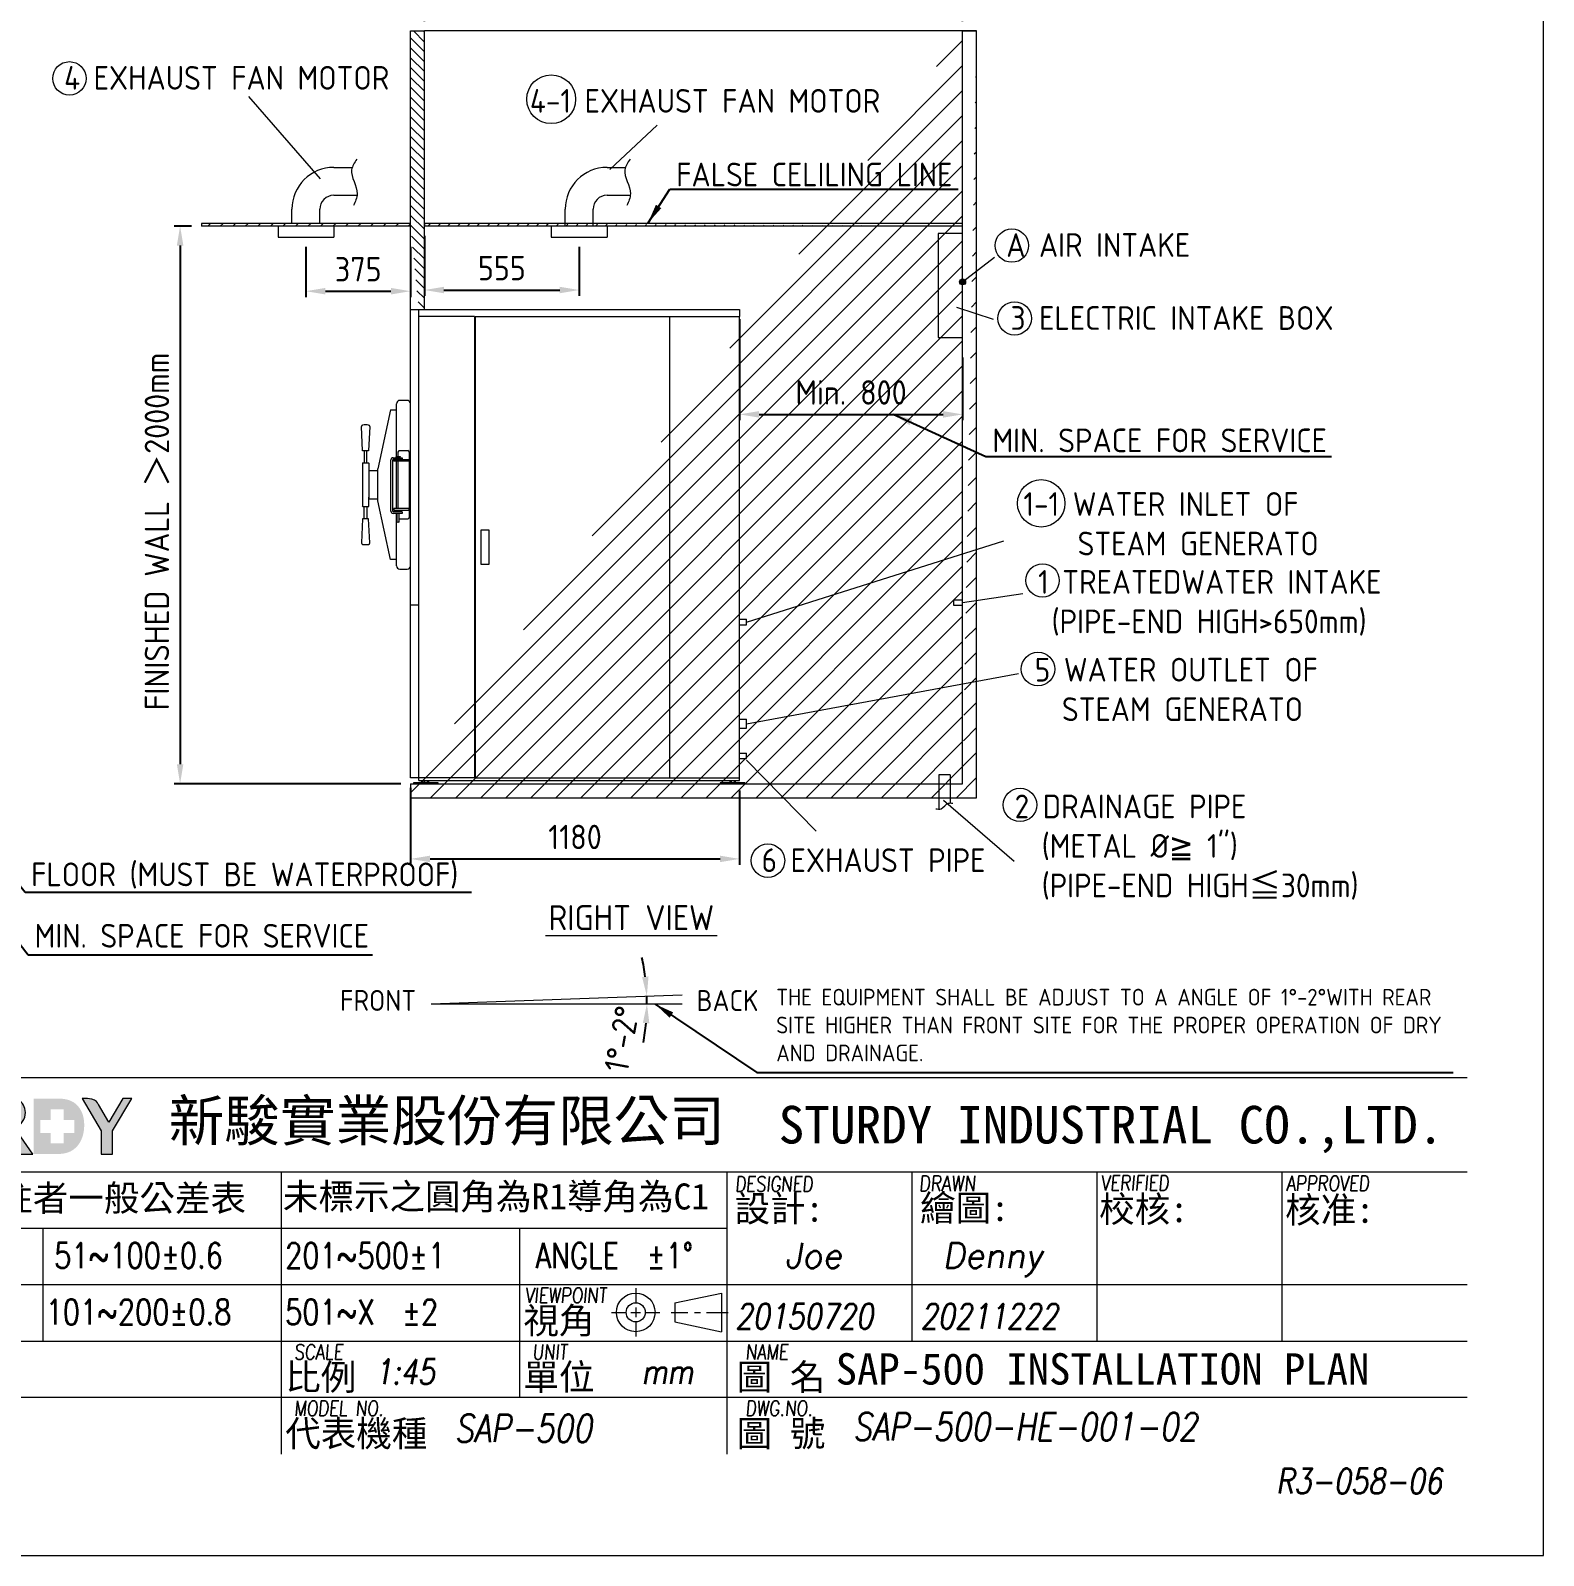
# Model space of a CAD drawing. Header units: millimetres. Extents: x -200897 to 27623, y -112 to 9158.
# Drawn here: x 22197 to 27623, y -112 to 5358 of the extents above; entities that cross this region are included whole.
import ezdxf

# ---------------------------------------------------------------- set-up
doc = ezdxf.new("R2010")
doc.units = ezdxf.units.MM
doc.header["$MEASUREMENT"] = 0
doc.linetypes.add('HIDDEN', pattern=[9.525, 6.35, -3.175])
doc.layers.get('0').update_dxf_attribs({"lineweight": 20})
for name, color, linetype, lineweight in [('D', 3, 'Continuous', 13), ('F', 7, 'Continuous', 15), ('H', 2, 'HIDDEN', 15), ('S', 4, 'Continuous', 15), ('T', 4, 'Continuous', 15)]:
    doc.layers.add(name, color=color, linetype=linetype, lineweight=lineweight)
doc.styles.get("Standard").update_dxf_attribs({"font": 'KAIU.TTF'})
doc.styles.add('STU25', font='isocp2.shx')
doc.styles.add('Text', font='romans.shx', dxfattribs={"width": 0.8, "oblique": 10})
doc.dimstyles.new('STU25', dxfattribs={"dimscale": 35, "dimtxt": 2.5, "dimasz": 2, "dimexe": 0.6, "dimexo": 1, "dimgap": 1, "dimtad": 1, "dimdsep": 46, "dimtxsty": 'STU25', "dimcen": 2, "dimazin": 2, "dimtfac": 1, "dimtmove": 0, "dimatfit": 3, "dimfxl": 0, "dimtolj": 1, "dimtzin": 0, "dimarcsym": 0})
doc.dimstyles.new('STU25$7', dxfattribs={"dimscale": 35, "dimtxt": 2.5, "dimasz": 2, "dimexe": 1.25, "dimexo": 0.625, "dimgap": 1, "dimtad": 0, "dimdec": 4, "dimdsep": 46, "dimtxsty": 'STU25', "dimcen": 2.5, "dimazin": 2, "dimtfac": 1, "dimtdec": 4, "dimtmove": 0, "dimatfit": 3, "dimfxl": 0, "dimtolj": 1, "dimtzin": 0, "dimarcsym": 0})

# ---------------------------------------------------------------- blocks, each defined once
blk = doc.blocks.new('*D10')
at = {"layer": 'D', "color": 0, "lineweight": -2}
for p, q in [((23559.8, 2641), (23559.8, 2365.4)), ((24739.8, 2632), (24739.8, 2365.4)), ((23629.8, 2386.4), (24669.8, 2386.4))]:
    blk.add_line(p, q, dxfattribs=at)
at = {"layer": 'D', "color": 0}
for points in [[(23629.8, 2398), (23629.8, 2374.7), (23559.8, 2386.4)], [(24669.8, 2374.7), (24669.8, 2398), (24739.8, 2386.4)]]:
    blk.add_solid(points, dxfattribs=at)
at = {"layer": 'Defpoints', "color": 0}
for p in [(23559.8, 2676), (24739.8, 2667), (24739.8, 2386.4)]:
    blk.add_point(p, dxfattribs=at)
at = {"layer": 'D', "color": 0, "insert": (24149.8, 2465.1), "char_height": 87.5, "attachment_point": 5, "style": 'STU25'}
blk.add_mtext('\\A1;1180', dxfattribs=at)
blk = doc.blocks.new('*D8')
at = {"layer": 'D', "color": 0, "lineweight": -2}
for p, q in [((24739.8, 4322), (24739.8, 3959.8)), ((25539.8, 4184.5), (25539.8, 3959.8)), ((24809.8, 3980.8), (25469.8, 3980.8))]:
    blk.add_line(p, q, dxfattribs=at)
at = {"layer": 'D', "color": 0}
for points in [[(24809.8, 3992.5), (24809.8, 3969.1), (24739.8, 3980.8)], [(25469.8, 3969.1), (25469.8, 3992.5), (25539.8, 3980.8)]]:
    blk.add_solid(points, dxfattribs=at)
at = {"layer": 'Defpoints', "color": 0}
for p in [(24739.8, 4357), (25539.8, 4219.5), (25539.8, 3980.8)]:
    blk.add_point(p, dxfattribs=at)
at = {"layer": 'D', "color": 0, "insert": (25139.8, 4059.5), "char_height": 87.5, "attachment_point": 5, "style": 'STU25'}
blk.add_mtext('\\A1;{\\Fisocp2.shx;Min. 800}', dxfattribs=at)
blk = doc.blocks.new('*D13')
at = {"layer": 'D', "color": 0, "lineweight": -2}
for p, q in [((23184.8, 4581.8), (23184.8, 4401.6)), ((23559.8, 4581.8), (23559.8, 4401.6)), ((23254.8, 4422.6), (23489.8, 4422.6))]:
    blk.add_line(p, q, dxfattribs=at)
at = {"layer": 'D', "color": 0}
for points in [[(23254.8, 4434.3), (23254.8, 4411), (23184.8, 4422.6)], [(23489.8, 4411), (23489.8, 4434.3), (23559.8, 4422.6)]]:
    blk.add_solid(points, dxfattribs=at)
at = {"layer": 'Defpoints', "color": 0}
for p in [(23184.8, 4616.8), (23559.8, 4616.8), (23559.8, 4422.6)]:
    blk.add_point(p, dxfattribs=at)
at = {"layer": 'D', "color": 0, "insert": (23372.3, 4501.4), "char_height": 87.5, "attachment_point": 5, "style": 'STU25'}
blk.add_mtext('\\A1;375', dxfattribs=at)
blk = doc.blocks.new('*D4')
at = {"layer": 'D', "color": 0, "lineweight": -2}
for p, q in [((23609.8, 4621), (23609.8, 4405.8)), ((24164.8, 4581.8), (24164.8, 4405.8)), ((23679.8, 4426.8), (24094.8, 4426.8))]:
    blk.add_line(p, q, dxfattribs=at)
at = {"layer": 'D', "color": 0}
for points in [[(23679.8, 4438.4), (23679.8, 4415.1), (23609.8, 4426.8)], [(24094.8, 4415.1), (24094.8, 4438.4), (24164.8, 4426.8)]]:
    blk.add_solid(points, dxfattribs=at)
at = {"layer": 'Defpoints', "color": 0}
for p in [(23609.8, 4656), (24164.8, 4616.8), (24164.8, 4426.8)]:
    blk.add_point(p, dxfattribs=at)
at = {"layer": 'D', "color": 0, "insert": (23887.3, 4505.5), "char_height": 87.5, "attachment_point": 5, "style": 'STU25'}
blk.add_mtext('\\A1;555', dxfattribs=at)
blk = doc.blocks.new('*D16')
at = {"layer": 'D', "color": 0, "lineweight": -2}
for p, q in [((22774.8, 4656), (22712.6, 4656)), ((22733.6, 4586), (22733.6, 2726)), ((23524.8, 2656), (22712.6, 2656))]:
    blk.add_line(p, q, dxfattribs=at)
at = {"layer": 'D', "color": 0}
for points in [[(22745.3, 4586), (22721.9, 4586), (22733.6, 4656)], [(22721.9, 2726), (22745.3, 2726), (22733.6, 2656)]]:
    blk.add_solid(points, dxfattribs=at)
at = {"layer": 'Defpoints', "color": 0}
for p in [(22809.8, 4656), (22733.6, 2656), (23559.8, 2656)]:
    blk.add_point(p, dxfattribs=at)
at = {"layer": 'D', "color": 0, "insert": (22606.7, 2919.4), "char_height": 87.5, "attachment_point": 1, "rotation": 90, "style": 'STU25'}
blk.add_mtext('\\A1;{\\Fisocp2.shx;FINISHED WALL \\f新細明體|b0|i0|c136|p16;＞\\Fisocp2.shx;2000mm}', dxfattribs=at)
blk = doc.blocks.new('*D18')
at = {"layer": 'D', "color": 0, "linetype": 'Continuous', "lineweight": -2}
for start, end in [(7.1806, 12.3613), (0, 2), (349.6387, 354.8194)]:
    blk.add_arc((23633.4, 1867.1), 774.4, start, end, dxfattribs=at)
at = {"layer": 'D', "color": 0}
for points in [[(24390.1, 1963), (24413.4, 1964.8), (24407.4, 1894.1)], [(24416.3, 1796.7), (24393, 1797.7), (24407.8, 1867.1)]]:
    blk.add_solid(points, dxfattribs=at)
at = {"layer": 'Defpoints', "color": 0}
for p in [(23633.4, 1867.1), (23633.4, 1867.1), (24407.6, 1885.1), (24533.8, 1898.6), (24534.4, 1867.1)]:
    blk.add_point(p, dxfattribs=at)
at = {"layer": 'D', "color": 0, "insert": (24317.5, 1740.6), "char_height": 87.5, "attachment_point": 5, "rotation": 79.526, "style": 'STU25'}
blk.add_mtext('1%%D-2%%D', dxfattribs=at)
blk = doc.blocks.new('*D19')
at = {"layer": 'D', "color": 0, "lineweight": -2}
for p, q in [((23609.8, 5391), (23609.8, 5725.5)), ((23679.8, 5704.5), (25469.8, 5704.5)), ((25539.8, 5391), (25539.8, 5725.5))]:
    blk.add_line(p, q, dxfattribs=at)
at = {"layer": 'D', "color": 0}
for points in [[(23679.8, 5716.2), (23679.8, 5692.8), (23609.8, 5704.5)], [(25469.8, 5692.8), (25469.8, 5716.2), (25539.8, 5704.5)]]:
    blk.add_solid(points, dxfattribs=at)
at = {"layer": 'Defpoints', "color": 0}
for p in [(25539.8, 5704.5), (23609.8, 5356), (25539.8, 5356)]:
    blk.add_point(p, dxfattribs=at)
at = {"layer": 'D', "color": 0, "insert": (24674.8, 5787.6), "char_height": 87.5, "attachment_point": 5, "style": 'STU25'}
blk.add_mtext('\\A1;{\\Fisocp2.shx;1930(STERILIZE SPACE)}', dxfattribs=at)
blk = doc.blocks.new('新駿LOGO')
at = {"layer": 'F'}
h = blk.add_hatch(color=256, dxfattribs=at)
edge = h.paths.add_edge_path()
edge.add_spline(control_points=[(-518.54, -443.62), (-518.54, -443.62), (-518.54, -439.2), (-518.54, -439.2), (-518.54, -439.2), (-516.88, -439.2), (-516.88, -439.2), (-516.55, -439.2), (-516.29, -439.25), (-516.11, -439.33), (-515.93, -439.41), (-515.79, -439.54), (-515.69, -439.72), (-515.59, -439.89), (-515.54, -440.08), (-515.54, -440.3), (-515.54, -440.56), (-515.61, -440.8), (-515.76, -441.03), (-515.91, -441.26), (-516.12, -441.44), (-516.39, -441.56), (-516.39, -441.56), (-514.95, -443.62), (-514.95, -443.62), (-514.95, -443.62), (-516.07, -443.62), (-516.07, -443.62), (-516.07, -443.62), (-517.17, -441.81), (-517.17, -441.81), (-517.17, -441.81), (-517.67, -441.81), (-517.67, -441.81), (-517.67, -441.81), (-517.67, -443.62), (-517.67, -443.62), (-517.67, -443.62), (-518.54, -443.62), (-518.54, -443.62)], knot_values=[0, 0, 0, 0, 1, 1, 1, 2, 2, 2, 3, 3, 3, 4, 4, 4, 5, 5, 5, 6, 6, 6, 7, 7, 7, 8, 8, 8, 9, 9, 9, 10, 10, 10, 11, 11, 11, 12, 12, 12, 13, 13, 13, 13], degree=3, periodic=0)
edge = h.paths.add_edge_path(flags=16)
edge.add_spline(control_points=[(-517.67, -441.21), (-517.67, -441.21), (-517.46, -441.21), (-517.46, -441.21), (-517.08, -441.21), (-516.82, -441.13), (-516.68, -440.96), (-516.53, -440.8), (-516.46, -440.61), (-516.46, -440.4), (-516.46, -440.22), (-516.52, -440.08), (-516.63, -439.97), (-516.75, -439.86), (-516.99, -439.81), (-517.35, -439.81), (-517.35, -439.81), (-517.67, -439.81), (-517.67, -439.81), (-517.67, -439.81), (-517.67, -441.21), (-517.67, -441.21)], knot_values=[0, 0, 0, 0, 1, 1, 1, 2, 2, 2, 3, 3, 3, 4, 4, 4, 5, 5, 5, 6, 6, 6, 7, 7, 7, 7], degree=3, periodic=0)
h = blk.add_hatch(color=256, dxfattribs=at)
edge = h.paths.add_edge_path()
edge.add_spline(control_points=[(-514.87, -439.2), (-514.87, -439.2), (-514.87, -443.62), (-514.87, -443.62)], knot_values=[0, 0, 0, 0, 1, 1, 1, 1], degree=3, periodic=0)
edge.add_spline(control_points=[(-514.87, -443.62), (-514.87, -443.62), (-513.05, -443.62), (-513.05, -443.62)], knot_values=[8, 8, 8, 8, 9, 9, 9, 9], degree=3, periodic=0)
edge.add_spline(control_points=[(-513.05, -443.62), (-512.51, -443.62), (-512.09, -443.52), (-511.79, -443.32)], knot_values=[7, 7, 7, 7, 8, 8, 8, 8], degree=3, periodic=0)
edge.add_spline(control_points=[(-511.79, -443.32), (-511.48, -443.12), (-511.25, -442.85), (-511.09, -442.5)], knot_values=[6, 6, 6, 6, 7, 7, 7, 7], degree=3, periodic=0)
edge.add_spline(control_points=[(-511.09, -442.5), (-510.93, -442.15), (-510.85, -441.76), (-510.85, -441.32)], knot_values=[5, 5, 5, 5, 6, 6, 6, 6], degree=3, periodic=0)
edge.add_spline(control_points=[(-510.85, -441.32), (-510.85, -440.87), (-510.93, -440.49), (-511.1, -440.17)], knot_values=[4, 4, 4, 4, 5, 5, 5, 5], degree=3, periodic=0)
edge.add_spline(control_points=[(-511.1, -440.17), (-511.27, -439.85), (-511.49, -439.61), (-511.78, -439.45)], knot_values=[3, 3, 3, 3, 4, 4, 4, 4], degree=3, periodic=0)
edge.add_spline(control_points=[(-511.78, -439.45), (-512.06, -439.29), (-512.46, -439.2), (-512.97, -439.2)], knot_values=[2, 2, 2, 2, 3, 3, 3, 3], degree=3, periodic=0)
edge.add_spline(control_points=[(-512.97, -439.2), (-512.97, -439.2), (-514.87, -439.2), (-514.87, -439.2)], knot_values=[1, 1, 1, 1, 2, 2, 2, 2], degree=3, periodic=0)
h.paths.add_polyline_path([(-514.34, -441.95), (-513.51, -441.95), (-513.51, -442.77), (-512.48, -442.77), (-512.48, -441.95), (-511.64, -441.95), (-511.64, -440.92), (-512.48, -440.92), (-512.48, -440.07), (-513.51, -440.07), (-513.51, -440.92), (-514.34, -440.92)], flags=16)
h = blk.add_hatch(color=256, dxfattribs=at)
edge = h.paths.add_edge_path()
edge.add_spline(control_points=[(-509.51, -443.62), (-509.51, -443.62), (-509.51, -441.77), (-509.51, -441.77), (-509.51, -441.77), (-511, -439.2), (-511, -439.2), (-511, -439.2), (-510.64, -439.2), (-510.64, -439.2), (-510.64, -439.2), (-510.3, -439.19), (-510.04, -439.32), (-509.79, -439.45), (-509.71, -439.68), (-509.71, -439.68), (-509.71, -439.68), (-508.9, -441.07), (-508.9, -441.07), (-508.9, -441.07), (-507.78, -439.2), (-507.78, -439.2), (-507.78, -439.2), (-507.05, -439.2), (-507.05, -439.2), (-507.05, -439.2), (-508.59, -441.77), (-508.59, -441.77), (-508.59, -441.77), (-508.59, -443.62), (-508.59, -443.62), (-508.59, -443.62), (-509.51, -443.62), (-509.51, -443.62)], knot_values=[0, 0, 0, 0, 1, 1, 1, 2, 2, 2, 3, 3, 3, 4, 4, 4, 5, 5, 5, 6, 6, 6, 7, 7, 7, 8, 8, 8, 9, 9, 9, 10, 10, 10, 11, 11, 11, 11], degree=3, periodic=0)
at = {"layer": 'F', "lineweight": 0}
for points, knots in [([(-518.54, -443.62), (-518.54, -443.62), (-518.54, -439.2), (-518.54, -439.2), (-518.54, -439.2), (-516.88, -439.2), (-516.88, -439.2), (-516.55, -439.2), (-516.29, -439.25), (-516.11, -439.33), (-515.93, -439.41), (-515.79, -439.54), (-515.69, -439.72), (-515.59, -439.89), (-515.54, -440.08), (-515.54, -440.3), (-515.54, -440.56), (-515.61, -440.8), (-515.76, -441.03), (-515.91, -441.26), (-516.12, -441.44), (-516.39, -441.56), (-516.39, -441.56), (-514.95, -443.62), (-514.95, -443.62), (-514.95, -443.62), (-516.07, -443.62), (-516.07, -443.62), (-516.07, -443.62), (-517.17, -441.81), (-517.17, -441.81), (-517.17, -441.81), (-517.67, -441.81), (-517.67, -441.81), (-517.67, -441.81), (-517.67, -443.62), (-517.67, -443.62), (-517.67, -443.62), (-518.54, -443.62), (-518.54, -443.62)], [0, 0, 0, 0, 1, 1, 1, 2, 2, 2, 3, 3, 3, 4, 4, 4, 5, 5, 5, 6, 6, 6, 7, 7, 7, 8, 8, 8, 9, 9, 9, 10, 10, 10, 11, 11, 11, 12, 12, 12, 13, 13, 13, 13]), ([(-509.51, -443.62), (-509.51, -443.62), (-509.51, -441.77), (-509.51, -441.77), (-509.51, -441.77), (-511, -439.2), (-511, -439.2), (-511, -439.2), (-510.64, -439.2), (-510.64, -439.2), (-510.64, -439.2), (-510.3, -439.19), (-510.04, -439.32), (-509.79, -439.45), (-509.71, -439.68), (-509.71, -439.68), (-509.71, -439.68), (-508.9, -441.07), (-508.9, -441.07), (-508.9, -441.07), (-507.78, -439.2), (-507.78, -439.2), (-507.78, -439.2), (-507.05, -439.2), (-507.05, -439.2), (-507.05, -439.2), (-508.59, -441.77), (-508.59, -441.77), (-508.59, -441.77), (-508.59, -443.62), (-508.59, -443.62), (-508.59, -443.62), (-509.51, -443.62), (-509.51, -443.62)], [0, 0, 0, 0, 1, 1, 1, 2, 2, 2, 3, 3, 3, 4, 4, 4, 5, 5, 5, 6, 6, 6, 7, 7, 7, 8, 8, 8, 9, 9, 9, 10, 10, 10, 11, 11, 11, 11])]:
    blk.add_open_spline(points, degree=3, knots=knots, dxfattribs=at)
at = {"attachment_point": 1, "style": 'STU25'}
for s, insert, char_height in [('{\\f標楷體|b0|i0|c136|p65;新駿實業股份有限公司}', (-504.12, -439.33), 3.25), ('{\\f標楷體|b0|i0|c136|p65;STURDY\\H0.9667x; \\H1.034x;INDUSTRIAL CO.,LTD.}', (-455.51, -439.78), 3)]:
    blk.add_mtext(s, dxfattribs=dict(at, insert=insert, char_height=char_height))
blk = doc.blocks.new('H421')
at = {"layer": 'F', "color": 7}
for p, q in [((155.91, 38.09), (286.91, 38.09)), ((211.36, 38.09), (286.91, 38.09)), ((155.91, 30.59), (286.91, 30.59)), ((192.41, 30.59), (192.41, 17.09)), ((242.66, 30.59), (242.66, 17.09)), ((257.41, 30.59), (257.41, 17.09)), ((272.16, 30.59), (272.16, 17.09)), ((155.91, 26.09), (227.91, 26.09)), ((173.41, 26.09), (173.41, 17.09)), ((211.41, 26.09), (211.41, 17.09)), ((155.91, 21.59), (286.91, 21.59)), ((214.91, 21.59), (286.91, 21.59)), ((227.91, 21.59), (286.91, 21.59)), ((155.91, 17.09), (286.91, 17.09)), ((211.41, 17.09), (211.41, 12.59)), ((227.91, 17.09), (227.91, 8.09)), ((286.91, 12.59), (155.91, 12.59))]:
    blk.add_line(p, q, dxfattribs=at)
at = {"layer": 'F'}
for p, q in [((227.91, 30.59), (227.91, 17.09)), ((192.41, 17.09), (192.41, 8.09))]:
    blk.add_line(p, q, dxfattribs=at)
at = {"layer": 'F', "color": 0}
for p, q in [((220.66, 21.32), (220.66, 20.14)), ((223.77, 20.14), (227.5, 20.92)), ((227.5, 20.92), (227.5, 17.84)), ((220.66, 19.77), (220.66, 19)), ((223.77, 20.14), (223.77, 18.62)), ((218.72, 19.38), (219.89, 19.38)), ((220.27, 19.38), (221.04, 19.38)), ((220.66, 18.62), (220.66, 17.45)), ((221.42, 19.38), (222.57, 19.38)), ((223.49, 19.38), (224.81, 19.38)), ((223.77, 18.62), (227.5, 17.84)), ((225.34, 19.38), (225.81, 19.38)), ((226.31, 19.38), (228.03, 19.38))]:
    blk.add_line(p, q, dxfattribs=at)
for radius in [1.54, 0.762]:
    blk.add_circle((220.66, 19.38), radius, dxfattribs=at)
blk.add_blockref('新駿LOGO', (687.56, 475.62))
at = {"layer": 'F', "lineweight": -3}
for s, height, p in [('未標註者一般公差表', 2.076, (164.12, 27.45)), ('未標示之圓角為R1導角為C1', 2.0757, (192.54, 27.58)), ('設計:', 2.076, (228.54, 26.61)), ('繪圖:', 2.076, (243.32, 26.66)), ('校核:', 2.076, (257.59, 26.57)), ('核准:', 2.076, (272.41, 26.52)), ('視角', 2.076, (211.71, 17.69)), ('比例', 2.076, (192.73, 13.19)), ('單位', 2.076, (211.71, 13.19)), ('圖 名', 2.076, (228.7, 13.19)), ('代表機種', 2.076, (192.73, 8.69)), ('圖 號', 2.076, (228.7, 8.69))]:
    blk.add_text(s, height=height, dxfattribs=at).set_placement(p)
at = {"layer": 'F', "color": 1, "lineweight": 15, "style": 'Text', "oblique": 5, "width": 0.8}
for s, height, p in [('DESIGNED', 1.2, (228.57, 29.01)), ('DRAWN', 1.245, (243.23, 29.03)), ('VERIFIED', 1.2, (257.72, 29.09)), ('APPROVED', 1.2, (272.5, 29.06)), ('VIEWPOINT', 1.2, (211.83, 20.13)), ('SCALE', 1.2, (193.44, 15.63)), ('UNIT', 1.2, (212.42, 15.63)), ('NAME', 1.2, (229.41, 15.63)), ('MODEL NO.', 1.2, (193.44, 11.13)), ('DWG.NO.', 1.2, (229.41, 11.13))]:
    blk.add_text(s, height=height, dxfattribs=at).set_placement(p)
at = {"layer": 'F', "lineweight": 20, "style": 'Text', "width": 0.8}
for s, p in [('51~100±0.6', (174.32, 22.91)), ('201~500±1', (192.72, 22.91)), ('ANGLE  ±1%%D', (212.68, 22.91)), ('101~200±0.8', (173.63, 18.41)), ('501~X  ±2', (192.72, 18.41))]:
    blk.add_text(s, height=2, dxfattribs=at).set_placement(p)

msp = doc.modelspace()

# ---------------------------------------------------------------- hatches: boundary and pattern name
msp.add_hatch(color=256).paths.add_polyline_path([(25550.522, 4455.99, 1), (25529.001, 4455.99, 1)])
at = {"layer": 'H', "ltscale": 5}
h = msp.add_hatch(dxfattribs=at)
h.set_pattern_fill('ANSI31', color=256, scale=200, angle=90, style=0)
h.set_pattern_definition([(135, (238199.405, 22975.842), (-17.6776695, -17.6776695), [])])
h.paths.add_polyline_path([(23559.762, 5355.99), (23609.762, 5355.99), (23609.762, 4356.99), (23559.762, 4356.99)])
h.paths.add_polyline_path([(23559.762, 5355.99), (23609.762, 5355.99)], flags=16)
h.paths.add_polyline_path([(23559.762, 5355.99), (23609.762, 5355.99)], flags=16)
h.paths.add_polyline_path([(23559.762, 5355.99), (23609.762, 5355.99)], flags=0)
h.paths.add_polyline_path([(23559.762, 5355.99), (23609.762, 5355.99)], flags=0)
edge = h.paths.add_edge_path(flags=16)
edge.add_line((23559.762, 4356.99), (23589.762, 4356.99))
edge.add_line((23559.762, 4655.99), (23559.762, 4665.99))
h = msp.add_hatch(dxfattribs=at)
h.set_pattern_fill('ANSI31', color=256, scale=20, style=0)
h.set_pattern_definition([(45, (254773.13, 22172.28), (-44.90128, 44.90128), [])])
h.paths.add_polyline_path([(25539.762, 5355.99), (25589.762, 5355.99)], flags=16)
h.paths.add_polyline_path([(25539.762, 5355.99), (25589.762, 5355.99)], flags=16)
h.paths.add_polyline_path([(25539.762, 5355.99), (25589.762, 5355.99)], flags=0)
h.paths.add_polyline_path([(25539.762, 5355.99), (25589.762, 5355.99)], flags=0)
h.paths.add_polyline_path([(25539.762, 5355.99), (25589.762, 5355.99)], flags=0)
h.paths.add_polyline_path([(25539.762, 5355.99), (25589.762, 5355.99)], flags=0)
h.paths.add_polyline_path([(25539.762, 5355.99), (25589.762, 5355.99)], flags=0)
h.paths.add_polyline_path([(25539.762, 5355.99), (25589.762, 5355.99)], flags=0)
h.paths.add_polyline_path([(25539.762, 5355.99), (25589.762, 5355.99)], flags=0)
h.paths.add_polyline_path([(25539.762, 5355.99), (25589.762, 5355.99)], flags=0)
h.paths.add_polyline_path([(25539.762, 5355.99), (25589.762, 5355.99)], flags=0)
h.paths.add_polyline_path([(25539.762, 5355.99), (25589.762, 5355.99)], flags=0)
h.paths.add_polyline_path([(25539.762, 5355.99), (25589.762, 5355.99)], flags=0)
h.paths.add_polyline_path([(25539.762, 5355.99), (25589.762, 5355.99)], flags=0)
h.paths.add_polyline_path([(25539.762, 5355.99), (25589.762, 5355.99)], flags=0)
h.paths.add_polyline_path([(25539.762, 5355.99), (25589.762, 5355.99)], flags=0)
h.paths.add_polyline_path([(25539.762, 5355.99), (25589.762, 5355.99)], flags=0)
h.paths.add_polyline_path([(25539.762, 5355.99), (25589.762, 5355.99)], flags=0)
h.paths.add_polyline_path([(25539.762, 5355.99), (25589.762, 5355.99)], flags=0)
h.paths.add_polyline_path([(25539.762, 5355.99), (25589.762, 5355.99)], flags=0)
h.paths.add_polyline_path([(25539.762, 5355.99), (25589.762, 5355.99)], flags=0)
h.paths.add_polyline_path([(25539.762, 5355.99), (25589.762, 5355.99)], flags=0)
h.paths.add_polyline_path([(25539.762, 5355.99), (25589.762, 5355.99)], flags=0)
h.paths.add_polyline_path([(25539.762, 5355.99), (25589.762, 5355.99)], flags=0)
edge = h.paths.add_edge_path()
edge.add_line((25589.762, 2605.99), (25589.762, 5355.99))
edge.add_line((25539.762, 2655.99), (25539.762, 5355.99))
edge.add_line((23559.762, 2605.99), (25589.762, 2605.99))
edge.add_line((23559.762, 2655.99), (25539.762, 2655.99))
edge.add_line((23559.762, 2655.99), (23559.762, 2605.99))
at = {"layer": 'H'}
h = msp.add_hatch(dxfattribs=at)
h.set_pattern_fill('ANSI31', color=256, scale=10, style=0)
h.set_pattern_definition([(45, (237936.62, 23271.92), (-22.4506403, 22.4506403), [])])
h.paths.add_polyline_path([(23559.762, 4665.99), (22809.762, 4665.99), (22809.762, 4655.99), (23559.762, 4655.99)])
h = msp.add_hatch(dxfattribs=at)
h.set_pattern_fill('ANSI31', color=256, scale=200, style=0)
h.set_pattern_definition([(45, (238199.405, 22975.842), (-17.6776695, 17.6776695), [])])
h.paths.add_polyline_path([(25539.762, 4655.375), (25539.762, 4665.99)])
h.paths.add_polyline_path([(25539.762, 4655.375), (25539.762, 4665.99)], flags=16)
h.paths.add_polyline_path([(25539.762, 4655.375), (25539.762, 4665.99)], flags=0)
h.paths.add_polyline_path([(25539.762, 4655.375), (25539.762, 4665.99)], flags=0)
h.paths.add_polyline_path([(25539.762, 4655.375), (25539.762, 4665.99)], flags=0)
edge = h.paths.add_edge_path()
edge.add_line((25539.762, 4665.99), (23609.762, 4665.99))
edge.add_line((25539.762, 4655.99), (23609.762, 4655.99))
edge.add_line((23609.762, 4665.99), (23609.762, 4655.99))

# ---------------------------------------------------------------- linework, layer by layer
at = {"linetype": 'Continuous'}
for p, q in [((23284.762, 4866.739), (23350.682, 4866.739)), ((24264.762, 4866.739), (24330.682, 4866.739)), ((23284.762, 4766.739), (23368.056, 4766.739)), ((24264.762, 4766.739), (24348.056, 4766.739)), ((23134.762, 4665.99), (23134.762, 4716.739)), ((23234.762, 4665.99), (23234.762, 4716.739)), ((24114.762, 4655.99), (24114.762, 4716.739)), ((24214.762, 4655.99), (24214.762, 4716.739)), ((23084.762, 4655.99), (23084.762, 4616.847)), ((23284.762, 4655.99), (23284.762, 4616.847)), ((24064.762, 4655.99), (24064.762, 4616.847)), ((24264.762, 4655.99), (24264.762, 4616.847)), ((23084.762, 4616.847), (23284.762, 4616.847)), ((24064.762, 4616.847), (24264.762, 4616.847)), ((23388.262, 3850.478), (23383.762, 3937.478)), ((23413.762, 3937.478), (23409.262, 3850.478)), ((23409.262, 3850.478), (23388.262, 3850.478)), ((23394.012, 3850.478), (23394.012, 3807.24)), ((23403.512, 3807.24), (23403.512, 3850.478)), ((23508.795, 3829.526), (23508.253, 3828.984)), ((23508.253, 3826.032), (23508.253, 3828.984)), ((23508.795, 3829.526), (23522.728, 3829.526)), ((23522.728, 3829.526), (23523.271, 3828.984)), ((23523.271, 3826.032), (23523.271, 3828.984)), ((23388.762, 3807.24), (23387.262, 3805.74)), ((23387.262, 3805.74), (23387.262, 3651.24)), ((23388.762, 3807.24), (23408.762, 3807.24)), ((23408.762, 3807.24), (23410.262, 3805.74)), ((23410.262, 3805.74), (23410.262, 3773.49)), ((23411.262, 3778.99), (23412.262, 3779.99)), ((23411.262, 3677.99), (23411.262, 3778.99)), ((23412.262, 3779.99), (23442.762, 3779.99)), ((23489.762, 3633.49), (23489.762, 3817.49)), ((23497.762, 3825.49), (23529.762, 3825.49)), ((23529.762, 3819.49), (23497.967, 3819.49)), ((23508.253, 3826.032), (23508.795, 3825.49)), ((23508.795, 3825.49), (23522.728, 3825.49)), ((23523.271, 3826.032), (23522.728, 3825.49)), ((23529.762, 3825.49), (23529.762, 3819.49)), ((23410.262, 3773.49), (23411.262, 3773.49)), ((23410.262, 3683.49), (23411.262, 3683.49)), ((23410.262, 3651.24), (23410.262, 3683.49)), ((23411.262, 3683.49), (23410.262, 3683.49)), ((23412.262, 3676.99), (23411.262, 3677.99)), ((23442.762, 3676.99), (23412.262, 3676.99)), ((23388.762, 3649.74), (23387.262, 3651.24)), ((23408.762, 3649.74), (23388.762, 3649.74)), ((23394.012, 3606.503), (23394.012, 3649.74)), ((23403.512, 3649.74), (23403.512, 3606.503)), ((23408.762, 3649.74), (23410.262, 3651.24)), ((23529.762, 3625.49), (23497.762, 3625.49)), ((23529.762, 3631.49), (23497.967, 3631.49)), ((23512.335, 3598.553), (23512.335, 3625.49)), ((23519.188, 3598.553), (23519.188, 3625.49)), ((23529.762, 3631.49), (23529.762, 3625.49)), ((23388.262, 3606.503), (23383.762, 3519.503)), ((23409.262, 3606.503), (23388.262, 3606.503)), ((23413.762, 3519.503), (23409.262, 3606.503)), ((23512.877, 3594.526), (23512.335, 3598.553)), ((23512.877, 3594.526), (23515.762, 3594.526)), ((23518.646, 3594.526), (23515.762, 3594.526)), ((23518.646, 3594.526), (23519.188, 3598.553)), ((25507.386, 3315.99), (25507.386, 3295.99)), ((25507.386, 3315.99), (25539.762, 3315.99)), ((25507.386, 3295.99), (25539.762, 3295.99)), ((25454.762, 2688.365), (25454.762, 2565.108)), ((25494.762, 2688.365), (25454.762, 2688.365)), ((25494.762, 2688.365), (25494.762, 2586.942)), ((23659.262, 2658.99), (23570.262, 2658.99)), ((23570.262, 2658.99), (23570.262, 2655.99)), ((23570.262, 2655.99), (23659.262, 2655.99)), ((23604.369, 2666.99), (23604.369, 2658.99)), ((23609.565, 2666.99), (23609.565, 2658.99)), ((23619.958, 2666.99), (23619.958, 2658.99)), ((23625.154, 2658.99), (23625.154, 2666.99)), ((23628.05, 2658.99), (23625.154, 2661.887)), ((23659.262, 2655.99), (23659.262, 2658.99)), ((24759.262, 2658.99), (24670.262, 2658.99)), ((24670.262, 2658.99), (24670.262, 2655.99)), ((24670.262, 2655.99), (24759.262, 2655.99)), ((24704.369, 2666.99), (24704.369, 2658.99)), ((24709.565, 2666.99), (24709.565, 2658.99)), ((24719.958, 2666.99), (24719.958, 2658.99)), ((24725.154, 2658.99), (24725.154, 2666.99)), ((24728.05, 2658.99), (24725.154, 2661.887)), ((24759.262, 2655.99), (24759.262, 2658.99)), ((23633.392, 1867.111), (24533.843, 1898.556)), ((23633.392, 1867.111), (24534.392, 1867.111))]:
    msp.add_line(p, q, dxfattribs=at)
for p, q in [((23559.762, 2676.99), (23559.762, 4356.99)), ((23559.762, 4356.99), (23589.762, 4356.99)), ((23589.762, 2676.99), (23589.762, 4356.99)), ((23589.762, 4356.99), (24739.762, 4356.99)), ((23789.762, 4331.99), (23589.762, 4331.99)), ((23789.762, 4331.99), (23789.762, 2676.99)), ((23791.262, 4331.99), (23791.262, 2676.99)), ((23791.262, 4331.99), (24488.262, 4331.99)), ((24488.262, 4331.99), (24488.262, 2676.99)), ((24489.762, 2676.99), (24489.762, 4331.99)), ((24489.762, 4331.99), (24739.762, 4331.99)), ((24739.762, 4356.99), (24739.762, 4331.99)), ((24739.762, 2666.99), (24739.762, 4331.99)), ((23488.562, 3997.19), (23442.762, 3785.99)), ((23488.562, 3997.19), (23509.762, 3997.19)), ((23509.762, 3829.526), (23509.762, 4018.99)), ((23547.762, 4030.99), (23521.762, 4030.99)), ((23514.762, 3845.699), (23514.762, 3829.526)), ((23519.762, 3850.699), (23549.762, 3850.699)), ((23554.762, 3845.699), (23554.762, 3611.281)), ((23442.762, 3670.99), (23442.762, 3785.99)), ((23495.967, 3633.49), (23495.967, 3817.49)), ((23509.762, 3643.49), (23509.762, 3813.49)), ((23514.762, 3813.49), (23514.762, 3643.49)), ((23488.562, 3459.79), (23442.762, 3670.99)), ((23509.762, 3437.99), (23509.762, 3625.49)), ((23514.762, 3637.49), (23514.762, 3631.49)), ((23519.762, 3606.281), (23549.762, 3606.281)), ((23813.262, 3441.99), (23813.262, 3566.99)), ((23813.262, 3566.99), (23840.262, 3566.99)), ((23840.262, 3566.99), (23840.262, 3441.99)), ((23509.762, 3459.79), (23488.562, 3459.79)), ((23521.762, 3425.99), (23547.762, 3425.99)), ((23840.262, 3441.99), (23813.262, 3441.99)), ((23589.762, 3296.99), (23559.762, 3296.99)), ((24739.762, 3245.99), (24764.762, 3245.99)), ((24764.762, 3225.99), (24764.762, 3245.99)), ((24739.762, 3225.99), (24764.762, 3225.99)), ((24739.762, 2886.99), (24764.762, 2886.99)), ((24739.762, 2854.99), (24764.762, 2854.99)), ((24764.762, 2854.99), (24764.762, 2886.99)), ((24739.762, 2765.99), (24764.762, 2765.99)), ((24739.762, 2745.99), (24764.762, 2745.99)), ((24764.762, 2745.99), (24764.762, 2765.99)), ((23589.762, 2676.99), (23559.762, 2676.99)), ((23589.762, 2666.99), (23589.762, 2676.99)), ((23789.762, 2676.99), (23589.762, 2676.99)), ((23589.762, 2666.99), (23594.762, 2666.99)), ((23589.762, 2666.99), (24739.762, 2666.99)), ((23791.262, 2676.99), (24488.262, 2676.99)), ((24489.762, 2676.99), (24739.762, 2676.99))]:
    msp.add_line(p, q)
msp.add_lwpolyline([(25539.762, 4629.86), (25452.176, 4629.86), (25452.176, 4255.99), (25539.762, 4255.99)], dxfattribs=at)
for points in [[(23554.762, 3819.49), (23554.762, 3813.49), (23499.762, 3813.49), (23499.762, 3819.49)], [(23554.762, 3637.49), (23554.762, 3643.49), (23499.762, 3643.49), (23499.762, 3637.49)]]:
    msp.add_lwpolyline(points, close=True)
msp.add_circle((25539.762, 4455.99), 10.761)
for centre, radius, start, end in [((23284.762, 4716.739), 150, 90, 180), ((24264.762, 4716.739), 150, 90, 180), ((23284.762, 4716.739), 50, 90, 180), ((24264.762, 4716.739), 50, 90, 180), ((23388.768, 3937.478), 5.007, 101.352885, 180), ((23398.762, 3887.705), 55.773, 78.647115, 101.352885), ((23408.755, 3937.478), 5.007, 354.078128, 78.647115), ((23497.762, 3817.49), 8, 90, 180), ((23497.762, 3633.49), 8, 180, 270), ((23388.768, 3519.503), 5.007, 180, 258.647115), ((23398.762, 3569.275), 55.773, 258.647115, 281.352885), ((23408.755, 3519.503), 5.007, 281.352885, 5.921872)]:
    msp.add_arc(centre, radius, start, end, dxfattribs=at)
for centre, radius, start, end in [((23521.762, 4018.99), 12, 90, 180), ((23547.762, 4018.99), 12, 0, 90), ((23519.762, 3845.699), 5, 90, 180), ((23549.762, 3845.699), 5, 0, 90), ((23497.967, 3817.49), 2, 90, 180), ((23497.967, 3633.49), 2, 180, 270), ((23549.762, 3611.281), 5, 270, 0), ((23519.762, 3611.281), 5, 263.413435, 270), ((23521.762, 3437.99), 12, 180, 270), ((23547.762, 3437.99), 12, 270, 0)]:
    msp.add_arc(centre, radius, start, end)
at = {"layer": 'D'}
for p, q in [((23237.473, 4826.155), (22979.637, 5121.559)), ((24275.112, 4858.787), (24443.795, 5018.049)), ((25539.762, 4455.99), (25653.841, 4544.324)), ((25517.329, 4365.672), (25649.042, 4322.351)), ((24764.762, 3235.99), (25687.125, 3527.459)), ((25539.762, 3305.99), (25755.93, 3338.089)), ((24764.762, 2870.99), (25739.963, 3050.89)), ((24764.762, 2740.99), (25014.692, 2485.284)), ((25471.231, 2597.161), (25724.374, 2378.431)), ((24044.374, 2111.374), (24659.231, 2111.374))]:
    msp.add_line(p, q, dxfattribs=at)
for centre, radius in [((22336.766, 5185.915), 60), ((24064.425, 5111.142), 87.5), ((25716.222, 4586.172), 60), ((25726.176, 4324.847), 60), ((25821.584, 3661.688), 85), ((25826.477, 3385.145), 60), ((25810.004, 3067.366), 60), ((25745.554, 2580.125), 60), ((24841.604, 2380.169), 60)]:
    msp.add_circle(centre, radius, dxfattribs=at)
for points in [[(23366.996, 4896.315), (23348.734, 4858.411), (23368.401, 4772.073), (23355.758, 4729.957)], [(24346.996, 4896.315), (24328.734, 4858.411), (24348.401, 4772.073), (24335.758, 4729.957)], [(25444.098, 2566.248), (25462.427, 2566.248), (25488.832, 2586.117), (25504.055, 2586.117)]]:
    msp.add_spline(points, degree=3, dxfattribs=at)
at = {"layer": 'F', "color": 6}
msp.add_lwpolyline([(14437.774, 9157.783), (14437.774, -112.217), (27622.774, -112.217), (27622.774, 9157.783)], close=True, dxfattribs=at)
msp.add_lwpolyline([(14437.774, 9157.783), (14437.774, -112.217), (27622.774, -112.217), (27622.774, 9157.783)], close=True, dxfattribs=at)
at = {"layer": 'H'}
for p, q in [((23609.762, 4665.99), (23609.762, 4655.99)), ((25539.762, 4655.375), (25539.762, 4665.99))]:
    msp.add_line(p, q, dxfattribs=at)
at = {"layer": 'S', "linetype": 'Continuous'}
for p, q in [((23559.762, 4356.99), (23559.762, 5355.99)), ((23559.762, 5355.99), (23609.762, 5355.99)), ((23609.762, 4356.99), (23609.762, 5355.99)), ((25539.762, 5355.99), (23609.762, 5355.99)), ((25539.762, 2655.99), (25539.762, 5355.99)), ((25589.762, 5355.99), (25539.762, 5355.99)), ((25589.762, 2605.99), (25589.762, 5355.99)), ((23559.762, 4665.99), (22809.762, 4665.99)), ((23559.762, 4655.99), (22809.762, 4655.99)), ((25539.762, 4665.99), (23609.762, 4665.99)), ((25539.762, 4655.99), (23609.762, 4655.99)), ((23559.762, 2655.99), (25539.762, 2655.99)), ((23559.762, 2605.99), (25589.762, 2605.99))]:
    msp.add_line(p, q, dxfattribs=at)
at = {"layer": 'S'}
for p, q in [((23559.762, 5355.99), (23609.762, 5355.99)), ((25539.762, 5355.99), (25589.762, 5355.99)), ((22809.762, 4665.99), (22809.762, 4655.99)), ((23559.762, 4655.99), (23559.762, 4665.99)), ((25539.762, 4655.375), (25539.762, 4665.99)), ((23559.762, 2655.99), (23559.762, 2605.99))]:
    msp.add_line(p, q, dxfattribs=at)

# ---------------------------------------------------------------- block references
at = {"xscale": 45, "yscale": 45, "zscale": 45}
msp.add_blockref('H421', (14437.774, -112.217), dxfattribs=at)

# ---------------------------------------------------------------- texts
at = {"layer": 'D', "color": 4}
msp.add_text('SAP-500 INSTALLATION PLAN', height=112.5, dxfattribs=at).set_placement((25084.689, 500.818))
at = {"layer": 'D', "color": 11, "attachment_point": 1}
for s, insert, char_height in [('{\\Fisocp2.shx;\\C3;4 EXHAUST FAN MOTOR}', (22317.727, 5230.443), 85), ('{\\Fisocp2.shx;\\C3;4-1 EXHAUST FAN MOTOR}', (23987.995, 5147.759), 85), ('{\\Fisocp2.shx;\\C3;FALSE CELILING LINE}', (24512.839, 4883.631), 85), ('{\\Fisocp2.shx;\\C3;A AIR INTAKE}', (25696.296, 4630.818), 85), ('{\\Fisocp2.shx;\\C3;3 ELECTRIC INTAKE BOX}', (25711.802, 4368.956), 85), ('{\\Fisocp2.shx;\\C3;MIN. SPACE FOR SERVICE}', (25646.629, 3929.976), 85), ('{\\Fisocp2.shx;\\C3;1-1 WATER INLET OF \\P    STEAM GENERATO}', (25757.633, 3701.737), 85), ('{\\Fisocp2.shx;\\C3;1 TREATEDWATER INTAKE\\P (PIPE-END HIGH>650mm)}', (25810.269, 3422.41), 85), ('{\\Fisocp2.shx;\\C3;5 WATER OUTLET OF \\P  STEAM GENERATO}', (25798.605, 3107.493), 85), ('{\\Fisocp2.shx;\\C3;2 DRAINAGE PIPE \\P  (METAL %%C\\f新細明體|b0|i0|c136|p18;≧\\Fisocp2.shx; 1")\\P  (PIPE-END HIGH\\f標楷體|b0|i0|c136|p65;≦\\Fisocp2.shx;30mm)}', (25726.226, 2617.071), 85), ('{\\Fisocp2.shx;\\C3;6 EXHAUST PIPE}', (24818.891, 2424.11), 85), ('{\\Fisocp2.shx;\\C3;FLOOR (MUST BE WATERPROOF)}', (22199.543, 2373.368), 85), ('{\\Fisocp2.shx;\\C3;MIN. SPACE FOR SERVICE}', (22211.725, 2153.181), 85), ('{\\Fisocp2.shx;\\C3;THE EQUIPMENT SHALL BE ADJUST TO A ANGLE OF 1%%d-2%%dWITH REAR \\PSITE HIGHER THAN FRONT SITE FOR THE PROPER OPERATION OF DRY \\PAND DRAINAGE.}', (24871.494, 1920.455), 60)]:
    msp.add_mtext(s, dxfattribs=dict(at, insert=insert, char_height=char_height))
at = {"layer": 'D', "insert": (24055.003, 2220.679), "char_height": 90, "attachment_point": 1}
msp.add_mtext('{\\Fisocp2.shx;\\C11;RIGHT VIEW}', dxfattribs=at)
at = {"layer": 'D', "linetype": 'Continuous', "char_height": 75, "width": 218.181, "attachment_point": 1}
for s, insert in [('{\\Fisocp2.shx;FRONT}', (23307.174, 1916.237)), ('{\\Fisocp2.shx;BACK}', (24585.697, 1915.787))]:
    msp.add_mtext(s, dxfattribs=dict(at, insert=insert))
at = {"layer": 'T', "lineweight": 20, "style": 'Text', "oblique": 10}
for s, p in [('Joe', (24902.265, 918.946)), ('Denny', (25467.32, 918.946))]:
    msp.add_text(s, height=90, dxfattribs=at).set_placement(p)
at = {"layer": 'T', "lineweight": 20, "style": 'Text', "oblique": 10, "width": 0.8}
for s, height, p in [('20150720', 90, (24724.946, 701.033)), ('20211222', 90, (25388.696, 701.033)), ('1:45', 90, (23431.294, 502.156)), ('mm', 90, (24387.91, 502.411)), ('SAP-500', 99, (23718.254, 294.554)), ('SAP-500-HE-001-02', 99, (25146.032, 300.847))]:
    msp.add_text(s, height=height, dxfattribs=at).set_placement(p)
at = {"layer": 'T', "linetype": 'Continuous', "lineweight": 20, "insert": (26663.604, 199.806), "char_height": 90, "attachment_point": 1, "style": 'Text'}
msp.add_mtext('{R3-058-06}', dxfattribs=at)

# ---------------------------------------------------------------- dimensions: what is measured, and where the dimension line sits
at = {"layer": 'D'}
for base, p1, p2, text, picture, middle in [((25539.762, 5704.503), (23609.762, 5355.99), (25539.762, 5355.99), '{\\Fisocp2.shx;<>(STERILIZE SPACE)}', '*D19', (24674.762, 5704.503)), ((25539.762, 3980.784), (24739.762, 4356.99), (25539.762, 4219.455), '{\\Fisocp2.shx;Min. <>}', '*D8', (25139.762, 3980.784))]:
    dim = msp.add_linear_dim(base=base, p1=p1, p2=p2, text=text, dimstyle='STU25', dxfattribs=at)
    dim.commit()
    dim.dimension.update_dxf_attribs({"geometry": picture, "text_midpoint": middle, "dimtype": 160})
dim = msp.add_linear_dim(base=(22733.606, 2655.99), p1=(22809.762, 4655.99), p2=(23559.762, 2655.99), angle=90, text='{\\Fisocp2.shx;FINISHED WALL \\f新細明體|b0|i0|c136|p16;＞\\Fisocp2.shx;<>mm}', dimstyle='STU25', dxfattribs=at)
dim.commit()
dim.dimension.update_dxf_attribs({"geometry": '*D16', "text_midpoint": (22733.606, 3583.94), "dimtype": 160})
for base, p1, p2, picture, middle in [((24164.762, 4426.752), (23609.762, 4655.99), (24164.762, 4616.847), '*D4', (23887.262, 4426.752)), ((23559.762, 4422.628), (23184.762, 4616.847), (23559.762, 4616.847), '*D13', (23372.262, 4422.628)), ((24739.762, 2386.358), (23559.762, 2675.99), (24739.762, 2666.99), '*D10', (24149.762, 2386.358))]:
    dim = msp.add_linear_dim(base=base, p1=p1, p2=p2, dimstyle='STU25', dxfattribs=at)
    dim.commit()
    dim.dimension.update_dxf_attribs({"geometry": picture, "text_midpoint": middle, "dimtype": 160})
at = {"layer": 'D', "linetype": 'Continuous'}
dim = msp.add_angular_dim_2l(base=(24407.619, 1885.132), line1=((23633.392, 1867.111), (24534.392, 1867.111)), line2=((23633.392, 1867.111), (24533.843, 1898.556)), text='1%%D-2%%D', dimstyle='STU25', override={"dimtxsty": 'STU25'}, dxfattribs=at)
dim.commit()
dim.dimension.update_dxf_attribs({"geometry": '*D18', "text_midpoint": (24394.924, 1726.327), "dimtype": 162})

# ---------------------------------------------------------------- leaders
at = {"layer": 'D'}
for points in [[(24411.682, 4667.676), (24489.358, 4788.534), (25523.991, 4788.534)], [(25290.467, 3981.576), (25622.913, 3829.864), (26863.118, 3829.864)], [(21864.297, 2655.99), (22178.573, 2267.302), (23778.936, 2267.302)], [(21926.495, 2380.607), (22188.286, 2041.899), (23423.342, 2041.899)], [(24437.334, 1865.326), (24802.363, 1620.376), (27299.218, 1620.376)]]:
    msp.add_leader(points, dimstyle='STU25$7', override={"dimgap": 1, "dimtad": 0}, dxfattribs=at)

doc.saveas('drawing.dxf')
